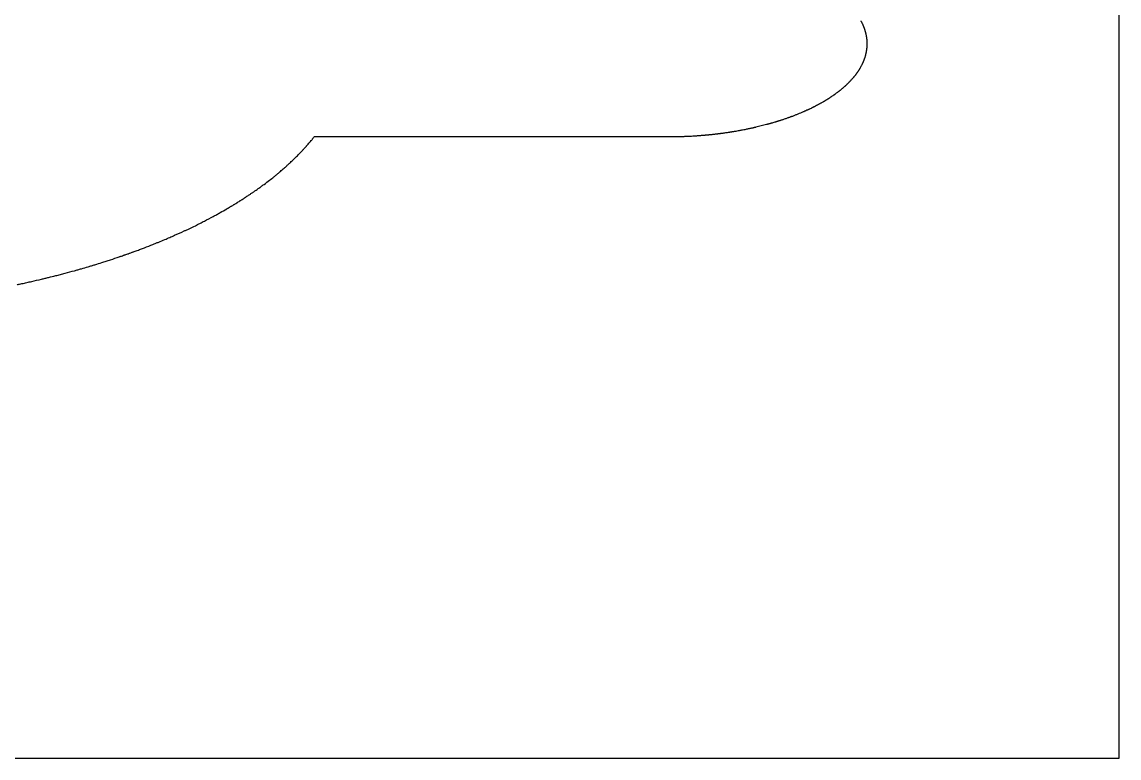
# Model space of a CAD drawing. Header units: millimetres. Extents: x 89860 to 502050, y -351975 to 882300.
# Drawn here: x 362979.054 to 362981.208, y 79708.914 to 79710.36 of the extents above; entities that cross this region are included whole.
import ezdxf

# ---------------------------------------------------------------- set-up
doc = ezdxf.new("R2010")
doc.units = ezdxf.units.MM
doc.header["$LTSCALE"] = 150
doc.layers.add('-----20 General Symbol', color=3, linetype='Continuous')
doc.layers.add('-----29 Cable Schedule', color=1, linetype='Continuous')

# ---------------------------------------------------------------- blocks, each defined once
blk = doc.blocks.new('A$C93139d4c')
at = {"layer": '-----20 General Symbol'}
for points, knots in [([(-30937.5834, -18782.1728), (-30937.5834, -18781.7199), (-30937.5834, -18781.2577), (-30937.5834, -18780.0789), (-30937.5834, -18779.3505), (-30937.5834, -18777.8524), (-30937.5834, -18777.0825), (-30937.5834, -18776.2924)], [0, 0, 0, 0, 0.249802, 0.249802, 0.624772, 0.624772, 1, 1, 1, 1]), ([(-30938.5974, -18779.2759), (-30938.597, -18779.2766), (-30938.5967, -18779.2774), (-30938.5961, -18779.2785), (-30938.5959, -18779.2789), (-30938.5955, -18779.2796), (-30938.5953, -18779.28), (-30938.5951, -18779.2804)], [0, 0, 0, 0, 0.5, 0.5, 0.75, 0.75, 1, 1, 1, 1]), ([(-30938.5951, -18779.2804), (-30938.5947, -18779.2811), (-30938.5944, -18779.2819), (-30938.5934, -18779.2838), (-30938.5929, -18779.2849), (-30938.5918, -18779.2872), (-30938.5913, -18779.2883), (-30938.5908, -18779.2894)], [0, 0, 0, 0, 0.249998, 0.249998, 0.624997, 0.624997, 1, 1, 1, 1]), ([(-30938.5908, -18779.2894), (-30938.5904, -18779.2902), (-30938.5901, -18779.2909), (-30938.5896, -18779.292), (-30938.5894, -18779.2924), (-30938.5891, -18779.2932), (-30938.5889, -18779.2935), (-30938.5888, -18779.2939)], [0, 0, 0, 0, 0.5, 0.5, 0.75, 0.75, 1, 1, 1, 1]), ([(-30938.5888, -18779.2939), (-30938.5885, -18779.2947), (-30938.5882, -18779.2954), (-30938.5877, -18779.2966), (-30938.5875, -18779.2969), (-30938.5872, -18779.2977), (-30938.5871, -18779.2981), (-30938.5869, -18779.2984)], [0, 0, 0, 0, 0.5, 0.5, 0.75, 0.75, 1, 1, 1, 1]), ([(-30938.5869, -18779.2984), (-30938.5866, -18779.2992), (-30938.5863, -18779.2999), (-30938.5859, -18779.3011), (-30938.5857, -18779.3014), (-30938.5854, -18779.3022), (-30938.5853, -18779.3026), (-30938.5852, -18779.3029)], [0, 0, 0, 0, 0.5, 0.5, 0.75, 0.75, 1, 1, 1, 1]), ([(-30938.5852, -18779.3029), (-30938.5849, -18779.3037), (-30938.5846, -18779.3044), (-30938.5842, -18779.3056), (-30938.5841, -18779.306), (-30938.5838, -18779.3067), (-30938.5837, -18779.3071), (-30938.5835, -18779.3075)], [0, 0, 0, 0, 0.5, 0.5, 0.75, 0.75, 1, 1, 1, 1]), ([(-30938.5835, -18779.3075), (-30938.5833, -18779.3082), (-30938.583, -18779.309), (-30938.5824, -18779.3109), (-30938.582, -18779.3121), (-30938.5813, -18779.3144), (-30938.581, -18779.3156), (-30938.5806, -18779.3167)], [0, 0, 0, 0, 0.249995, 0.249995, 0.624993, 0.624993, 1, 1, 1, 1]), ([(-30938.5806, -18779.3167), (-30938.5804, -18779.3175), (-30938.5802, -18779.3183), (-30938.5799, -18779.3195), (-30938.5798, -18779.3199), (-30938.5795, -18779.3207), (-30938.5794, -18779.3211), (-30938.5793, -18779.3215)], [0, 0, 0, 0, 0.5, 0.5, 0.75, 0.75, 1, 1, 1, 1]), ([(-30938.5793, -18779.3215), (-30938.5791, -18779.3223), (-30938.579, -18779.323), (-30938.5787, -18779.3241), (-30938.5786, -18779.3245), (-30938.5784, -18779.3253), (-30938.5783, -18779.3256), (-30938.5782, -18779.326)], [0, 0, 0, 0, 0.5, 0.5, 0.75, 0.75, 1, 1, 1, 1]), ([(-30938.5782, -18779.326), (-30938.578, -18779.3268), (-30938.5779, -18779.3276), (-30938.5774, -18779.3295), (-30938.5772, -18779.3307), (-30938.5767, -18779.333), (-30938.5765, -18779.3341), (-30938.5763, -18779.3353)], [0, 0, 0, 0, 0.249998, 0.249998, 0.624997, 0.624997, 1, 1, 1, 1]), ([(-30938.5763, -18779.3353), (-30938.5761, -18779.3361), (-30938.576, -18779.3369), (-30938.5757, -18779.3389), (-30938.5755, -18779.3401), (-30938.5752, -18779.3425), (-30938.575, -18779.3436), (-30938.5749, -18779.3448)], [0, 0, 0, 0, 0.249998, 0.249998, 0.624997, 0.624997, 1, 1, 1, 1]), ([(-30938.5749, -18779.3448), (-30938.5748, -18779.3456), (-30938.5747, -18779.3463), (-30938.5746, -18779.3475), (-30938.5745, -18779.3478), (-30938.5744, -18779.3486), (-30938.5744, -18779.349), (-30938.5743, -18779.3493)], [0, 0, 0, 0, 0.5, 0.5, 0.75, 0.75, 1, 1, 1, 1]), ([(-30938.5743, -18779.3493), (-30938.5743, -18779.3501), (-30938.5742, -18779.3509), (-30938.5741, -18779.3521), (-30938.5741, -18779.3525), (-30938.574, -18779.3533), (-30938.574, -18779.3537), (-30938.574, -18779.3541)], [0, 0, 0, 0, 0.5, 0.5, 0.75, 0.75, 1, 1, 1, 1]), ([(-30938.574, -18779.3779), (-30938.574, -18779.3787), (-30938.5741, -18779.3795), (-30938.5742, -18779.3807), (-30938.5742, -18779.3811), (-30938.5743, -18779.3819), (-30938.5743, -18779.3823), (-30938.5743, -18779.3827)], [0, 0, 0, 0, 0.5, 0.5, 0.75, 0.75, 1, 1, 1, 1]), ([(-30938.574, -18779.3541), (-30938.5739, -18779.3557), (-30938.5738, -18779.3573), (-30938.5737, -18779.3597), (-30938.5737, -18779.3605), (-30938.5736, -18779.3621), (-30938.5736, -18779.3629), (-30938.5736, -18779.3636)], [0, 0, 0, 0, 0.5, 0.5, 0.75, 0.75, 1, 1, 1, 1]), ([(-30938.5736, -18779.3684), (-30938.5736, -18779.37), (-30938.5737, -18779.3716), (-30938.5738, -18779.374), (-30938.5738, -18779.3748), (-30938.5739, -18779.3764), (-30938.5739, -18779.3772), (-30938.574, -18779.3779)], [0, 0, 0, 0, 0.5, 0.5, 0.75, 0.75, 1, 1, 1, 1]), ([(-30938.5736, -18779.3636), (-30938.5736, -18779.3644), (-30938.5736, -18779.3652), (-30938.5736, -18779.3664), (-30938.5736, -18779.3668), (-30938.5736, -18779.3676), (-30938.5736, -18779.368), (-30938.5736, -18779.3684)], [0, 0, 0, 0, 0.5, 0.5, 0.75, 0.75, 1, 1, 1, 1]), ([(-30938.5835, -18779.4245), (-30938.5838, -18779.4252), (-30938.5841, -18779.426), (-30938.5845, -18779.4271), (-30938.5846, -18779.4275), (-30938.5849, -18779.4282), (-30938.585, -18779.4286), (-30938.5852, -18779.429)], [0, 0, 0, 0, 0.5, 0.5, 0.75, 0.75, 1, 1, 1, 1]), ([(-30938.582, -18779.42), (-30938.5822, -18779.4208), (-30938.5825, -18779.4215), (-30938.5829, -18779.4226), (-30938.583, -18779.423), (-30938.5833, -18779.4238), (-30938.5834, -18779.4241), (-30938.5835, -18779.4245)], [0, 0, 0, 0, 0.5, 0.5, 0.75, 0.75, 1, 1, 1, 1]), ([(-30938.5793, -18779.4108), (-30938.5796, -18779.4115), (-30938.5798, -18779.4123), (-30938.5803, -18779.4142), (-30938.5807, -18779.4154), (-30938.5813, -18779.4177), (-30938.5817, -18779.4188), (-30938.582, -18779.42)], [0, 0, 0, 0, 0.25, 0.25, 0.625, 0.625, 1, 1, 1, 1]), ([(-30938.5772, -18779.4015), (-30938.5775, -18779.403), (-30938.5779, -18779.4046), (-30938.5784, -18779.4069), (-30938.5786, -18779.4077), (-30938.579, -18779.4092), (-30938.5791, -18779.41), (-30938.5793, -18779.4108)], [0, 0, 0, 0, 0.5, 0.5, 0.75, 0.75, 1, 1, 1, 1]), ([(-30938.5763, -18779.3967), (-30938.5764, -18779.3975), (-30938.5766, -18779.3983), (-30938.5768, -18779.3995), (-30938.5769, -18779.3999), (-30938.577, -18779.4007), (-30938.5771, -18779.4011), (-30938.5772, -18779.4015)], [0, 0, 0, 0, 0.5, 0.5, 0.75, 0.75, 1, 1, 1, 1]), ([(-30938.5749, -18779.3875), (-30938.5751, -18779.389), (-30938.5753, -18779.3906), (-30938.5757, -18779.3929), (-30938.5758, -18779.3936), (-30938.576, -18779.3952), (-30938.5762, -18779.396), (-30938.5763, -18779.3967)], [0, 0, 0, 0, 0.5, 0.5, 0.75, 0.75, 1, 1, 1, 1]), ([(-30938.5743, -18779.3827), (-30938.5744, -18779.3835), (-30938.5745, -18779.3843), (-30938.5746, -18779.3855), (-30938.5747, -18779.3859), (-30938.5748, -18779.3867), (-30938.5748, -18779.3871), (-30938.5749, -18779.3875)], [0, 0, 0, 0, 0.5, 0.5, 0.75, 0.75, 1, 1, 1, 1]), ([(-30938.6025, -18779.4649), (-30938.6029, -18779.4656), (-30938.6034, -18779.4663), (-30938.6041, -18779.4674), (-30938.6043, -18779.4677), (-30938.6047, -18779.4684), (-30938.605, -18779.4688), (-30938.6052, -18779.4691)], [0, 0, 0, 0, 0.5, 0.5, 0.75, 0.75, 1, 1, 1, 1]), ([(-30938.5974, -18779.4559), (-30938.5983, -18779.4574), (-30938.5991, -18779.4589), (-30938.6003, -18779.4612), (-30938.6008, -18779.4619), (-30938.6016, -18779.4634), (-30938.602, -18779.4642), (-30938.6025, -18779.4649)], [0, 0, 0, 0, 0.5, 0.5, 0.75, 0.75, 1, 1, 1, 1]), ([(-30938.5929, -18779.4472), (-30938.5933, -18779.448), (-30938.5937, -18779.4487), (-30938.5946, -18779.4505), (-30938.5952, -18779.4516), (-30938.5963, -18779.4538), (-30938.5969, -18779.4548), (-30938.5974, -18779.4559)], [0, 0, 0, 0, 0.25, 0.25, 0.624999, 0.624999, 1, 1, 1, 1]), ([(-30938.5908, -18779.4427), (-30938.5911, -18779.4435), (-30938.5915, -18779.4442), (-30938.592, -18779.4454), (-30938.5922, -18779.4457), (-30938.5925, -18779.4465), (-30938.5927, -18779.4468), (-30938.5929, -18779.4472)], [0, 0, 0, 0, 0.5, 0.5, 0.75, 0.75, 1, 1, 1, 1]), ([(-30938.5888, -18779.4382), (-30938.5891, -18779.439), (-30938.5894, -18779.4397), (-30938.5899, -18779.4409), (-30938.5901, -18779.4412), (-30938.5904, -18779.442), (-30938.5906, -18779.4424), (-30938.5908, -18779.4427)], [0, 0, 0, 0, 0.5, 0.5, 0.75, 0.75, 1, 1, 1, 1]), ([(-30938.5852, -18779.429), (-30938.5858, -18779.4305), (-30938.5864, -18779.4321), (-30938.5873, -18779.4344), (-30938.5876, -18779.4352), (-30938.5882, -18779.4367), (-30938.5885, -18779.4375), (-30938.5888, -18779.4382)], [0, 0, 0, 0, 0.5, 0.5, 0.75, 0.75, 1, 1, 1, 1]), ([(-30938.6381, -18779.5116), (-30938.6387, -18779.5123), (-30938.6394, -18779.5129), (-30938.6403, -18779.5139), (-30938.6407, -18779.5142), (-30938.6413, -18779.5149), (-30938.6416, -18779.5152), (-30938.642, -18779.5156)], [0, 0, 0, 0, 0.5, 0.5, 0.75, 0.75, 1, 1, 1, 1]), ([(-30938.6343, -18779.5074), (-30938.6349, -18779.5081), (-30938.6355, -18779.5088), (-30938.6365, -18779.5099), (-30938.6368, -18779.5102), (-30938.6374, -18779.5109), (-30938.6377, -18779.5113), (-30938.6381, -18779.5116)], [0, 0, 0, 0, 0.5, 0.5, 0.75, 0.75, 1, 1, 1, 1]), ([(-30938.6271, -18779.4992), (-30938.6277, -18779.4999), (-30938.6283, -18779.5006), (-30938.6298, -18779.5023), (-30938.6307, -18779.5033), (-30938.6325, -18779.5053), (-30938.6334, -18779.5064), (-30938.6343, -18779.5074)], [0, 0, 0, 0, 0.249997, 0.249997, 0.624996, 0.624996, 1, 1, 1, 1]), ([(-30938.6236, -18779.495), (-30938.6242, -18779.4957), (-30938.6247, -18779.4964), (-30938.6256, -18779.4975), (-30938.6259, -18779.4978), (-30938.6265, -18779.4985), (-30938.6268, -18779.4989), (-30938.6271, -18779.4992)], [0, 0, 0, 0, 0.5, 0.5, 0.75, 0.75, 1, 1, 1, 1]), ([(-30938.6202, -18779.4908), (-30938.6208, -18779.4915), (-30938.6213, -18779.4922), (-30938.6222, -18779.4932), (-30938.6225, -18779.4936), (-30938.623, -18779.4943), (-30938.6233, -18779.4946), (-30938.6236, -18779.495)], [0, 0, 0, 0, 0.5, 0.5, 0.75, 0.75, 1, 1, 1, 1]), ([(-30938.617, -18779.4866), (-30938.6175, -18779.4873), (-30938.6181, -18779.488), (-30938.6189, -18779.489), (-30938.6192, -18779.4894), (-30938.6197, -18779.4901), (-30938.62, -18779.4904), (-30938.6202, -18779.4908)], [0, 0, 0, 0, 0.5, 0.5, 0.75, 0.75, 1, 1, 1, 1]), ([(-30938.6139, -18779.4821), (-30938.6144, -18779.4828), (-30938.6149, -18779.4836), (-30938.6157, -18779.4847), (-30938.616, -18779.4851), (-30938.6165, -18779.4858), (-30938.6168, -18779.4862), (-30938.617, -18779.4866)], [0, 0, 0, 0, 0.5, 0.5, 0.75, 0.75, 1, 1, 1, 1]), ([(-30938.6108, -18779.4778), (-30938.6114, -18779.4786), (-30938.6119, -18779.4793), (-30938.6126, -18779.4803), (-30938.6129, -18779.4807), (-30938.6134, -18779.4814), (-30938.6136, -18779.4817), (-30938.6139, -18779.4821)], [0, 0, 0, 0, 0.5, 0.5, 0.75, 0.75, 1, 1, 1, 1]), ([(-30938.608, -18779.4736), (-30938.6084, -18779.4743), (-30938.6089, -18779.475), (-30938.6096, -18779.4761), (-30938.6099, -18779.4764), (-30938.6104, -18779.4771), (-30938.6106, -18779.4775), (-30938.6108, -18779.4778)], [0, 0, 0, 0, 0.5, 0.5, 0.75, 0.75, 1, 1, 1, 1]), ([(-30938.6052, -18779.4691), (-30938.6056, -18779.4699), (-30938.6061, -18779.4706), (-30938.6068, -18779.4718), (-30938.607, -18779.4721), (-30938.6075, -18779.4729), (-30938.6077, -18779.4733), (-30938.608, -18779.4736)], [0, 0, 0, 0, 0.5, 0.5, 0.75, 0.75, 1, 1, 1, 1]), ([(-30938.6814, -18779.5514), (-30938.6822, -18779.552), (-30938.683, -18779.5526), (-30938.6843, -18779.5535), (-30938.6847, -18779.5538), (-30938.6855, -18779.5545), (-30938.6859, -18779.5548), (-30938.6863, -18779.5551)], [0, 0, 0, 0, 0.5, 0.5, 0.75, 0.75, 1, 1, 1, 1]), ([(-30938.672, -18779.5435), (-30938.6735, -18779.5448), (-30938.6751, -18779.5461), (-30938.6774, -18779.5481), (-30938.6782, -18779.5488), (-30938.6798, -18779.5501), (-30938.6806, -18779.5507), (-30938.6814, -18779.5514)], [0, 0, 0, 0, 0.5, 0.5, 0.75, 0.75, 1, 1, 1, 1]), ([(-30938.6674, -18779.5398), (-30938.6681, -18779.5404), (-30938.6689, -18779.541), (-30938.67, -18779.542), (-30938.6704, -18779.5423), (-30938.6712, -18779.5429), (-30938.6716, -18779.5432), (-30938.672, -18779.5435)], [0, 0, 0, 0, 0.5, 0.5, 0.75, 0.75, 1, 1, 1, 1]), ([(-30938.6585, -18779.5319), (-30938.66, -18779.5332), (-30938.6614, -18779.5345), (-30938.6636, -18779.5365), (-30938.6644, -18779.5372), (-30938.6659, -18779.5385), (-30938.6666, -18779.5391), (-30938.6674, -18779.5398)], [0, 0, 0, 0, 0.5, 0.5, 0.75, 0.75, 1, 1, 1, 1]), ([(-30938.6542, -18779.5277), (-30938.6549, -18779.5284), (-30938.6556, -18779.5291), (-30938.6567, -18779.5301), (-30938.6571, -18779.5305), (-30938.6578, -18779.5312), (-30938.6581, -18779.5316), (-30938.6585, -18779.5319)], [0, 0, 0, 0, 0.5, 0.5, 0.75, 0.75, 1, 1, 1, 1]), ([(-30938.65, -18779.5237), (-30938.6507, -18779.5244), (-30938.6514, -18779.5251), (-30938.6524, -18779.526), (-30938.6528, -18779.5264), (-30938.6535, -18779.527), (-30938.6538, -18779.5274), (-30938.6542, -18779.5277)], [0, 0, 0, 0, 0.5, 0.5, 0.75, 0.75, 1, 1, 1, 1]), ([(-30938.6459, -18779.5198), (-30938.6466, -18779.5204), (-30938.6473, -18779.5211), (-30938.6483, -18779.5221), (-30938.6486, -18779.5224), (-30938.6493, -18779.5231), (-30938.6497, -18779.5234), (-30938.65, -18779.5237)], [0, 0, 0, 0, 0.5, 0.5, 0.75, 0.75, 1, 1, 1, 1]), ([(-30938.642, -18779.5156), (-30938.6426, -18779.5163), (-30938.6433, -18779.517), (-30938.6443, -18779.518), (-30938.6446, -18779.5184), (-30938.6453, -18779.5191), (-30938.6456, -18779.5194), (-30938.6459, -18779.5198)], [0, 0, 0, 0, 0.5, 0.5, 0.75, 0.75, 1, 1, 1, 1]), ([(-30938.7461, -18779.5951), (-30938.7481, -18779.5962), (-30938.7501, -18779.5974), (-30938.7531, -18779.5991), (-30938.7541, -18779.5996), (-30938.7561, -18779.6008), (-30938.7571, -18779.6013), (-30938.7581, -18779.6019)], [0, 0, 0, 0, 0.5, 0.5, 0.75, 0.75, 1, 1, 1, 1]), ([(-30938.7402, -18779.5916), (-30938.7412, -18779.5922), (-30938.7422, -18779.5928), (-30938.7436, -18779.5936), (-30938.7441, -18779.5939), (-30938.7451, -18779.5945), (-30938.7456, -18779.5948), (-30938.7461, -18779.5951)], [0, 0, 0, 0, 0.5, 0.5, 0.75, 0.75, 1, 1, 1, 1]), ([(-30938.7344, -18779.5882), (-30938.7354, -18779.5888), (-30938.7363, -18779.5894), (-30938.7378, -18779.5902), (-30938.7383, -18779.5905), (-30938.7392, -18779.5911), (-30938.7397, -18779.5914), (-30938.7402, -18779.5916)], [0, 0, 0, 0, 0.5, 0.5, 0.75, 0.75, 1, 1, 1, 1]), ([(-30938.7287, -18779.5845), (-30938.7297, -18779.5852), (-30938.7306, -18779.5858), (-30938.732, -18779.5867), (-30938.7325, -18779.587), (-30938.7335, -18779.5876), (-30938.7339, -18779.5879), (-30938.7344, -18779.5882)], [0, 0, 0, 0, 0.5, 0.5, 0.75, 0.75, 1, 1, 1, 1]), ([(-30938.7231, -18779.5811), (-30938.724, -18779.5817), (-30938.725, -18779.5823), (-30938.7264, -18779.5831), (-30938.7268, -18779.5834), (-30938.7278, -18779.584), (-30938.7282, -18779.5843), (-30938.7287, -18779.5845)], [0, 0, 0, 0, 0.5, 0.5, 0.75, 0.75, 1, 1, 1, 1]), ([(-30938.7176, -18779.5774), (-30938.7185, -18779.5781), (-30938.7194, -18779.5787), (-30938.7208, -18779.5796), (-30938.7213, -18779.5799), (-30938.7222, -18779.5805), (-30938.7226, -18779.5808), (-30938.7231, -18779.5811)], [0, 0, 0, 0, 0.5, 0.5, 0.75, 0.75, 1, 1, 1, 1]), ([(-30938.7068, -18779.5701), (-30938.7085, -18779.5713), (-30938.7103, -18779.5725), (-30938.713, -18779.5744), (-30938.7139, -18779.575), (-30938.7157, -18779.5762), (-30938.7167, -18779.5768), (-30938.7176, -18779.5774)], [0, 0, 0, 0, 0.5, 0.5, 0.75, 0.75, 1, 1, 1, 1]), ([(-30938.7015, -18779.5664), (-30938.7024, -18779.567), (-30938.7032, -18779.5676), (-30938.7046, -18779.5685), (-30938.705, -18779.5689), (-30938.7059, -18779.5695), (-30938.7063, -18779.5698), (-30938.7068, -18779.5701)], [0, 0, 0, 0, 0.5, 0.5, 0.75, 0.75, 1, 1, 1, 1]), ([(-30938.6912, -18779.559), (-30938.6929, -18779.5603), (-30938.6946, -18779.5615), (-30938.6972, -18779.5633), (-30938.6981, -18779.5639), (-30938.6998, -18779.5652), (-30938.7006, -18779.5658), (-30938.7015, -18779.5664)], [0, 0, 0, 0, 0.5, 0.5, 0.75, 0.75, 1, 1, 1, 1]), ([(-30938.6863, -18779.5551), (-30938.6871, -18779.5557), (-30938.688, -18779.5564), (-30938.6892, -18779.5574), (-30938.6896, -18779.5577), (-30938.6904, -18779.5584), (-30938.6908, -18779.5587), (-30938.6912, -18779.559)], [0, 0, 0, 0, 0.5, 0.5, 0.75, 0.75, 1, 1, 1, 1]), ([(-30938.8233, -18779.634), (-30938.8303, -18779.6369), (-30938.8374, -18779.6398), (-30938.8481, -18779.6441), (-30938.8517, -18779.6456), (-30938.8589, -18779.6484), (-30938.8625, -18779.6499), (-30938.8661, -18779.6513)], [0, 0, 0, 0, 0.499965, 0.499965, 0.749979, 0.749979, 1, 1, 1, 1]), ([(-30938.8096, -18779.6277), (-30938.8119, -18779.6287), (-30938.8141, -18779.6298), (-30938.8176, -18779.6313), (-30938.8187, -18779.6319), (-30938.821, -18779.6329), (-30938.8221, -18779.6334), (-30938.8233, -18779.634)], [0, 0, 0, 0, 0.5, 0.5, 0.75, 0.75, 1, 1, 1, 1]), ([(-30938.8029, -18779.6248), (-30938.804, -18779.6252), (-30938.8051, -18779.6257), (-30938.8068, -18779.6264), (-30938.8074, -18779.6267), (-30938.8085, -18779.6272), (-30938.8091, -18779.6274), (-30938.8096, -18779.6277)], [0, 0, 0, 0, 0.5, 0.5, 0.75, 0.75, 1, 1, 1, 1]), ([(-30938.7897, -18779.6185), (-30938.7919, -18779.6195), (-30938.7941, -18779.6206), (-30938.7974, -18779.6221), (-30938.7985, -18779.6227), (-30938.8007, -18779.6237), (-30938.8018, -18779.6242), (-30938.8029, -18779.6248)], [0, 0, 0, 0, 0.5, 0.5, 0.75, 0.75, 1, 1, 1, 1]), ([(-30938.7832, -18779.615), (-30938.7843, -18779.6156), (-30938.7854, -18779.6162), (-30938.787, -18779.617), (-30938.7875, -18779.6173), (-30938.7886, -18779.6179), (-30938.7892, -18779.6182), (-30938.7897, -18779.6185)], [0, 0, 0, 0, 0.5, 0.5, 0.75, 0.75, 1, 1, 1, 1]), ([(-30938.7768, -18779.6119), (-30938.7779, -18779.6124), (-30938.7789, -18779.6129), (-30938.7805, -18779.6137), (-30938.7811, -18779.614), (-30938.7821, -18779.6145), (-30938.7827, -18779.6148), (-30938.7832, -18779.615)], [0, 0, 0, 0, 0.5, 0.5, 0.75, 0.75, 1, 1, 1, 1]), ([(-30938.7705, -18779.6085), (-30938.7716, -18779.609), (-30938.7726, -18779.6096), (-30938.7742, -18779.6105), (-30938.7747, -18779.6107), (-30938.7758, -18779.6113), (-30938.7763, -18779.6116), (-30938.7768, -18779.6119)], [0, 0, 0, 0, 0.5, 0.5, 0.75, 0.75, 1, 1, 1, 1]), ([(-30938.7643, -18779.6053), (-30938.7653, -18779.6058), (-30938.7664, -18779.6064), (-30938.7679, -18779.6072), (-30938.7684, -18779.6074), (-30938.7695, -18779.6079), (-30938.77, -18779.6082), (-30938.7705, -18779.6085)], [0, 0, 0, 0, 0.5, 0.5, 0.75, 0.75, 1, 1, 1, 1]), ([(-30938.7581, -18779.6019), (-30938.7592, -18779.6025), (-30938.7602, -18779.603), (-30938.7617, -18779.6039), (-30938.7622, -18779.6042), (-30938.7633, -18779.6047), (-30938.7638, -18779.605), (-30938.7643, -18779.6053)], [0, 0, 0, 0, 0.5, 0.5, 0.75, 0.75, 1, 1, 1, 1]), ([(-30938.9675, -18779.6838), (-30938.9745, -18779.6856), (-30938.9815, -18779.6873), (-30938.9919, -18779.69), (-30938.9954, -18779.6908), (-30939.0024, -18779.6926), (-30939.0059, -18779.6934), (-30939.0094, -18779.6943)], [0, 0, 0, 0, 0.499989, 0.499989, 0.749992, 0.749992, 1, 1, 1, 1]), ([(-30938.9593, -18779.6815), (-30938.9607, -18779.6818), (-30938.9621, -18779.6822), (-30938.9641, -18779.6828), (-30938.9648, -18779.683), (-30938.9662, -18779.6834), (-30938.9669, -18779.6836), (-30938.9675, -18779.6838)], [0, 0, 0, 0, 0.5, 0.5, 0.75, 0.75, 1, 1, 1, 1]), ([(-30938.9512, -18779.6794), (-30938.9525, -18779.6797), (-30938.9539, -18779.6801), (-30938.9559, -18779.6806), (-30938.9566, -18779.6808), (-30938.958, -18779.6811), (-30938.9587, -18779.6813), (-30938.9593, -18779.6815)], [0, 0, 0, 0, 0.5, 0.5, 0.75, 0.75, 1, 1, 1, 1]), ([(-30938.9351, -18779.6746), (-30938.9378, -18779.6754), (-30938.9405, -18779.6762), (-30938.9445, -18779.6774), (-30938.9458, -18779.6778), (-30938.9485, -18779.6786), (-30938.9498, -18779.679), (-30938.9512, -18779.6794)], [0, 0, 0, 0, 0.5, 0.5, 0.75, 0.75, 1, 1, 1, 1]), ([(-30938.9272, -18779.672), (-30938.9285, -18779.6724), (-30938.9298, -18779.6729), (-30938.9318, -18779.6735), (-30938.9325, -18779.6738), (-30938.9338, -18779.6742), (-30938.9345, -18779.6744), (-30938.9351, -18779.6746)], [0, 0, 0, 0, 0.5, 0.5, 0.75, 0.75, 1, 1, 1, 1]), ([(-30938.9193, -18779.6696), (-30938.9206, -18779.67), (-30938.922, -18779.6704), (-30938.9239, -18779.671), (-30938.9246, -18779.6712), (-30938.9259, -18779.6716), (-30938.9265, -18779.6718), (-30938.9272, -18779.672)], [0, 0, 0, 0, 0.5, 0.5, 0.75, 0.75, 1, 1, 1, 1]), ([(-30938.9115, -18779.667), (-30938.9128, -18779.6675), (-30938.9141, -18779.6679), (-30938.9161, -18779.6686), (-30938.9167, -18779.6688), (-30938.918, -18779.6692), (-30938.9187, -18779.6694), (-30938.9193, -18779.6696)], [0, 0, 0, 0, 0.5, 0.5, 0.75, 0.75, 1, 1, 1, 1]), ([(-30938.9038, -18779.6647), (-30938.9051, -18779.6651), (-30938.9064, -18779.6655), (-30938.9083, -18779.666), (-30938.9089, -18779.6662), (-30938.9102, -18779.6666), (-30938.9109, -18779.6668), (-30938.9115, -18779.667)], [0, 0, 0, 0, 0.5, 0.5, 0.75, 0.75, 1, 1, 1, 1]), ([(-30938.881, -18779.6568), (-30938.8848, -18779.6581), (-30938.8885, -18779.6594), (-30938.8942, -18779.6614), (-30938.8961, -18779.6621), (-30938.8999, -18779.6634), (-30938.9019, -18779.664), (-30938.9038, -18779.6647)], [0, 0, 0, 0, 0.499986, 0.499986, 0.749991, 0.749991, 1, 1, 1, 1]), ([(-30938.8735, -18779.6539), (-30938.8747, -18779.6544), (-30938.876, -18779.6549), (-30938.8779, -18779.6556), (-30938.8785, -18779.6558), (-30938.8797, -18779.6563), (-30938.8803, -18779.6566), (-30938.881, -18779.6568)], [0, 0, 0, 0, 0.5, 0.5, 0.75, 0.75, 1, 1, 1, 1]), ([(-30938.8661, -18779.6513), (-30938.8673, -18779.6517), (-30938.8686, -18779.6522), (-30938.8704, -18779.6528), (-30938.871, -18779.653), (-30938.8723, -18779.6535), (-30938.8729, -18779.6537), (-30938.8735, -18779.6539)], [0, 0, 0, 0, 0.5, 0.5, 0.75, 0.75, 1, 1, 1, 1]), ([(-30939.2094, -18779.726), (-30939.2142, -18779.7264), (-30939.219, -18779.7268), (-30939.2263, -18779.7274), (-30939.2287, -18779.7276), (-30939.2335, -18779.728), (-30939.2359, -18779.7282), (-30939.2383, -18779.7284)], [0, 0, 0, 0, 0.5, 0.5, 0.75, 0.75, 1, 1, 1, 1]), ([(-30939.1998, -18779.7249), (-30939.2014, -18779.7251), (-30939.203, -18779.7253), (-30939.2054, -18779.7256), (-30939.2062, -18779.7256), (-30939.2078, -18779.7258), (-30939.2086, -18779.7259), (-30939.2094, -18779.726)], [0, 0, 0, 0, 0.5, 0.5, 0.75, 0.75, 1, 1, 1, 1]), ([(-30939.1903, -18779.7242), (-30939.1919, -18779.7243), (-30939.1935, -18779.7244), (-30939.1958, -18779.7246), (-30939.1966, -18779.7247), (-30939.1982, -18779.7248), (-30939.199, -18779.7249), (-30939.1998, -18779.7249)], [0, 0, 0, 0, 0.5, 0.5, 0.75, 0.75, 1, 1, 1, 1]), ([(-30939.162, -18779.721), (-30939.1667, -18779.7215), (-30939.1714, -18779.7221), (-30939.1785, -18779.7229), (-30939.1808, -18779.7231), (-30939.1856, -18779.7236), (-30939.1879, -18779.7239), (-30939.1903, -18779.7242)], [0, 0, 0, 0, 0.499999, 0.499999, 0.749999, 0.749999, 1, 1, 1, 1]), ([(-30939.1526, -18779.7197), (-30939.1541, -18779.7199), (-30939.1557, -18779.7201), (-30939.158, -18779.7205), (-30939.1588, -18779.7206), (-30939.1604, -18779.7208), (-30939.1612, -18779.7209), (-30939.162, -18779.721)], [0, 0, 0, 0, 0.5, 0.5, 0.75, 0.75, 1, 1, 1, 1]), ([(-30939.1433, -18779.7187), (-30939.1448, -18779.7188), (-30939.1464, -18779.719), (-30939.1487, -18779.7193), (-30939.1495, -18779.7194), (-30939.151, -18779.7195), (-30939.1518, -18779.7196), (-30939.1526, -18779.7197)], [0, 0, 0, 0, 0.5, 0.5, 0.75, 0.75, 1, 1, 1, 1]), ([(-30939.1156, -18779.7147), (-30939.1202, -18779.7154), (-30939.1248, -18779.7161), (-30939.1317, -18779.717), (-30939.1341, -18779.7174), (-30939.1387, -18779.718), (-30939.141, -18779.7183), (-30939.1433, -18779.7187)], [0, 0, 0, 0, 0.499999, 0.499999, 0.749999, 0.749999, 1, 1, 1, 1]), ([(-30939.1064, -18779.7132), (-30939.108, -18779.7134), (-30939.1095, -18779.7137), (-30939.1118, -18779.7141), (-30939.1126, -18779.7142), (-30939.1141, -18779.7145), (-30939.1148, -18779.7146), (-30939.1156, -18779.7147)], [0, 0, 0, 0, 0.5, 0.5, 0.75, 0.75, 1, 1, 1, 1]), ([(-30939.0974, -18779.7119), (-30939.0989, -18779.7121), (-30939.1004, -18779.7123), (-30939.1027, -18779.7126), (-30939.1034, -18779.7127), (-30939.1049, -18779.7129), (-30939.1057, -18779.7131), (-30939.1064, -18779.7132)], [0, 0, 0, 0, 0.5, 0.5, 0.75, 0.75, 1, 1, 1, 1]), ([(-30939.0793, -18779.7087), (-30939.0824, -18779.7092), (-30939.0854, -18779.7098), (-30939.0899, -18779.7105), (-30939.0914, -18779.7108), (-30939.0944, -18779.7113), (-30939.0959, -18779.7116), (-30939.0974, -18779.7119)], [0, 0, 0, 0, 0.5, 0.5, 0.75, 0.75, 1, 1, 1, 1]), ([(-30939.0705, -18779.7069), (-30939.0719, -18779.7072), (-30939.0734, -18779.7075), (-30939.0756, -18779.7079), (-30939.0764, -18779.7081), (-30939.0779, -18779.7084), (-30939.0786, -18779.7086), (-30939.0793, -18779.7087)], [0, 0, 0, 0, 0.5, 0.5, 0.75, 0.75, 1, 1, 1, 1]), ([(-30939.0527, -18779.7037), (-30939.0557, -18779.7043), (-30939.0586, -18779.7048), (-30939.0631, -18779.7056), (-30939.0646, -18779.7058), (-30939.0675, -18779.7064), (-30939.069, -18779.7066), (-30939.0705, -18779.7069)], [0, 0, 0, 0, 0.5, 0.5, 0.75, 0.75, 1, 1, 1, 1]), ([(-30939.0266, -18779.6982), (-30939.0309, -18779.6991), (-30939.0353, -18779.7001), (-30939.0418, -18779.7014), (-30939.044, -18779.7019), (-30939.0484, -18779.7028), (-30939.0506, -18779.7033), (-30939.0527, -18779.7037)], [0, 0, 0, 0, 0.499999, 0.499999, 0.749999, 0.749999, 1, 1, 1, 1]), ([(-30939.018, -18779.6961), (-30939.0194, -18779.6965), (-30939.0208, -18779.6968), (-30939.023, -18779.6974), (-30939.0237, -18779.6975), (-30939.0251, -18779.6979), (-30939.0258, -18779.6981), (-30939.0266, -18779.6982)], [0, 0, 0, 0, 0.5, 0.5, 0.75, 0.75, 1, 1, 1, 1]), ([(-30939.0094, -18779.6943), (-30939.0108, -18779.6946), (-30939.0123, -18779.6949), (-30939.0144, -18779.6954), (-30939.0151, -18779.6955), (-30939.0165, -18779.6958), (-30939.0172, -18779.696), (-30939.018, -18779.6961)], [0, 0, 0, 0, 0.5, 0.5, 0.75, 0.75, 1, 1, 1, 1]), ([(-30940.7928, -18779.788), (-30940.7913, -18779.7865), (-30940.7899, -18779.7849), (-30940.7871, -18779.7819), (-30940.7857, -18779.7804), (-30940.7815, -18779.7758), (-30940.7787, -18779.7727), (-30940.776, -18779.7697)], [0, 0, 0, 0, 0.25, 0.25, 0.5, 0.5, 1, 1, 1, 1]), ([(-30940.776, -18779.7697), (-30940.7753, -18779.7689), (-30940.7746, -18779.7682), (-30940.7733, -18779.7666), (-30940.7726, -18779.7659), (-30940.7706, -18779.7636), (-30940.7692, -18779.7621), (-30940.7679, -18779.7605)], [0, 0, 0, 0, 0.25, 0.25, 0.5, 0.5, 1, 1, 1, 1]), ([(-30940.7679, -18779.7605), (-30940.7659, -18779.7582), (-30940.764, -18779.7559), (-30940.7601, -18779.7512), (-30940.7581, -18779.7489), (-30940.7548, -18779.7451), (-30940.7535, -18779.7435), (-30940.7522, -18779.742)], [0, 0, 0, 0, 0.375, 0.375, 0.75, 0.75, 1, 1, 1, 1]), ([(-30940.7522, -18779.742), (-30940.7516, -18779.7412), (-30940.7509, -18779.7404), (-30940.7497, -18779.7388), (-30940.749, -18779.738), (-30940.7471, -18779.7357), (-30940.7459, -18779.7341), (-30940.7446, -18779.7325)], [0, 0, 0, 0, 0.25, 0.25, 0.5, 0.5, 1, 1, 1, 1]), ([(-30939.3572, -18779.7325), (-30939.4728, -18779.7325), (-30939.5885, -18779.7325), (-30939.8197, -18779.7325), (-30939.9353, -18779.7325), (-30940.2821, -18779.7325), (-30940.5134, -18779.7325), (-30940.7446, -18779.7325)], [0, 0, 0, 0, 0.25, 0.25, 0.5, 0.5, 1, 1, 1, 1]), ([(-30939.3371, -18779.7325), (-30939.3388, -18779.7325), (-30939.3404, -18779.7325), (-30939.3438, -18779.7325), (-30939.3455, -18779.7325), (-30939.3505, -18779.7325), (-30939.3539, -18779.7325), (-30939.3572, -18779.7325)], [0, 0, 0, 0, 0.25, 0.25, 0.5, 0.5, 1, 1, 1, 1]), ([(-30939.2972, -18779.7315), (-30939.3038, -18779.7317), (-30939.3105, -18779.7318), (-30939.3205, -18779.7321), (-30939.3238, -18779.7322), (-30939.3304, -18779.7324), (-30939.3338, -18779.7325), (-30939.3371, -18779.7325)], [0, 0, 0, 0, 0.5, 0.5, 0.75, 0.75, 1, 1, 1, 1]), ([(-30939.2873, -18779.731), (-30939.2889, -18779.7311), (-30939.2906, -18779.7311), (-30939.2931, -18779.7313), (-30939.2939, -18779.7313), (-30939.2955, -18779.7314), (-30939.2964, -18779.7314), (-30939.2972, -18779.7315)], [0, 0, 0, 0, 0.5, 0.5, 0.75, 0.75, 1, 1, 1, 1]), ([(-30939.2774, -18779.7307), (-30939.2791, -18779.7308), (-30939.2807, -18779.7308), (-30939.284, -18779.7309), (-30939.2856, -18779.7309), (-30939.2873, -18779.731)], [0, 0, 0, 0, 0.5, 0.5, 1, 1, 1, 1]), ([(-30939.2578, -18779.7297), (-30939.2611, -18779.7298), (-30939.2643, -18779.73), (-30939.2693, -18779.7303), (-30939.2709, -18779.7304), (-30939.2742, -18779.7305), (-30939.2758, -18779.7306), (-30939.2774, -18779.7307)], [0, 0, 0, 0, 0.5, 0.5, 0.75, 0.75, 1, 1, 1, 1]), ([(-30939.2481, -18779.7289), (-30939.2497, -18779.729), (-30939.2513, -18779.7291), (-30939.2537, -18779.7293), (-30939.2546, -18779.7294), (-30939.2562, -18779.7295), (-30939.257, -18779.7296), (-30939.2578, -18779.7297)], [0, 0, 0, 0, 0.5, 0.5, 0.75, 0.75, 1, 1, 1, 1]), ([(-30939.2383, -18779.7284), (-30939.24, -18779.7284), (-30939.2416, -18779.7285), (-30939.244, -18779.7287), (-30939.2448, -18779.7287), (-30939.2464, -18779.7288), (-30939.2473, -18779.7288), (-30939.2481, -18779.7289)], [0, 0, 0, 0, 0.5, 0.5, 0.75, 0.75, 1, 1, 1, 1]), ([(-30940.8379, -18779.8326), (-30940.8355, -18779.8304), (-30940.8332, -18779.8282), (-30940.8285, -18779.8238), (-30940.8262, -18779.8216), (-30940.8193, -18779.8149), (-30940.8148, -18779.8105), (-30940.8102, -18779.806)], [0, 0, 0, 0, 0.250007, 0.250007, 0.500012, 0.500012, 1, 1, 1, 1]), ([(-30940.8102, -18779.806), (-30940.8081, -18779.8038), (-30940.8059, -18779.8015), (-30940.8015, -18779.797), (-30940.7994, -18779.7947), (-30940.7957, -18779.791), (-30940.7942, -18779.7895), (-30940.7928, -18779.788)], [0, 0, 0, 0, 0.375001, 0.375001, 0.750001, 0.750001, 1, 1, 1, 1]), ([(-30940.8772, -18779.8679), (-30940.8747, -18779.8657), (-30940.8722, -18779.8635), (-30940.8672, -18779.8591), (-30940.8647, -18779.8569), (-30940.8605, -18779.8533), (-30940.8588, -18779.8518), (-30940.8572, -18779.8504)], [0, 0, 0, 0, 0.375006, 0.375006, 0.750005, 0.750005, 1, 1, 1, 1]), ([(-30940.8572, -18779.8504), (-30940.8555, -18779.8489), (-30940.8539, -18779.8474), (-30940.8507, -18779.8445), (-30940.8491, -18779.843), (-30940.8442, -18779.8386), (-30940.841, -18779.8356), (-30940.8379, -18779.8326)], [0, 0, 0, 0, 0.25, 0.25, 0.5, 0.5, 1, 1, 1, 1]), ([(-30940.9192, -18779.902), (-30940.9166, -18779.8999), (-30940.9139, -18779.8978), (-30940.9086, -18779.8935), (-30940.9059, -18779.8914), (-30940.9014, -18779.8879), (-30940.8996, -18779.8865), (-30940.8978, -18779.8851)], [0, 0, 0, 0, 0.375002, 0.375002, 0.750002, 0.750002, 1, 1, 1, 1]), ([(-30940.8978, -18779.8851), (-30940.8961, -18779.8836), (-30940.8944, -18779.8822), (-30940.8909, -18779.8793), (-30940.8892, -18779.8779), (-30940.884, -18779.8736), (-30940.8806, -18779.8707), (-30940.8772, -18779.8679)], [0, 0, 0, 0, 0.25, 0.25, 0.5, 0.5, 1, 1, 1, 1]), ([(-30940.9992, -18779.9595), (-30940.9962, -18779.9575), (-30940.9932, -18779.9555), (-30940.9873, -18779.9514), (-30940.9844, -18779.9494), (-30940.9756, -18779.9434), (-30940.9697, -18779.9393), (-30940.9639, -18779.9353)], [0, 0, 0, 0, 0.250006, 0.250006, 0.500011, 0.500011, 1, 1, 1, 1]), ([(-30940.9639, -18779.9353), (-30940.9601, -18779.9325), (-30940.9563, -18779.9298), (-30940.9488, -18779.9243), (-30940.9451, -18779.9215), (-30940.9338, -18779.9132), (-30940.9265, -18779.9076), (-30940.9192, -18779.902)], [0, 0, 0, 0, 0.25001, 0.25001, 0.500019, 0.500019, 1, 1, 1, 1]), ([(-30941.0485, -18779.9914), (-30941.0474, -18779.9908), (-30941.0464, -18779.9901), (-30941.0443, -18779.9887), (-30941.0432, -18779.9881), (-30941.0401, -18779.9861), (-30941.038, -18779.9847), (-30941.0359, -18779.9834)], [0, 0, 0, 0, 0.25, 0.25, 0.5, 0.5, 1, 1, 1, 1]), ([(-30941.0359, -18779.9834), (-30941.0349, -18779.9827), (-30941.0338, -18779.9821), (-30941.0318, -18779.9808), (-30941.0307, -18779.9801), (-30941.0276, -18779.9782), (-30941.0256, -18779.9769), (-30941.0235, -18779.9756)], [0, 0, 0, 0, 0.25, 0.25, 0.5, 0.5, 1, 1, 1, 1]), ([(-30941.0235, -18779.9756), (-30941.0215, -18779.9742), (-30941.0194, -18779.9729), (-30941.0154, -18779.9702), (-30941.0133, -18779.9689), (-30941.0072, -18779.9649), (-30941.0032, -18779.9622), (-30940.9992, -18779.9595)], [0, 0, 0, 0, 0.25, 0.25, 0.5, 0.5, 1, 1, 1, 1]), ([(-30941.1406, -18780.0446), (-30941.1361, -18780.0421), (-30941.1316, -18780.0396), (-30941.1226, -18780.0347), (-30941.1181, -18780.0321), (-30941.1047, -18780.0246), (-30941.0959, -18780.0196), (-30941.087, -18780.0145)], [0, 0, 0, 0, 0.250009, 0.250009, 0.500018, 0.500018, 1, 1, 1, 1]), ([(-30941.087, -18780.0145), (-30941.086, -18780.0139), (-30941.0849, -18780.0132), (-30941.0827, -18780.0119), (-30941.0816, -18780.0113), (-30941.0784, -18780.0093), (-30941.0762, -18780.008), (-30941.074, -18780.0067)], [0, 0, 0, 0, 0.25, 0.25, 0.5, 0.5, 1, 1, 1, 1]), ([(-30941.074, -18780.0067), (-30941.073, -18780.0061), (-30941.0719, -18780.0055), (-30941.0697, -18780.0042), (-30941.0687, -18780.0036), (-30941.0654, -18780.0017), (-30941.0633, -18780.0005), (-30941.0611, -18779.9992)], [0, 0, 0, 0, 0.25, 0.25, 0.5, 0.5, 1, 1, 1, 1]), ([(-30941.0611, -18779.9992), (-30941.0601, -18779.9986), (-30941.059, -18779.9979), (-30941.0569, -18779.9966), (-30941.0558, -18779.996), (-30941.0527, -18779.994), (-30941.0506, -18779.9927), (-30941.0485, -18779.9914)], [0, 0, 0, 0, 0.25, 0.25, 0.5, 0.5, 1, 1, 1, 1]), ([(-30941.211, -18780.0809), (-30941.205, -18780.0779), (-30941.1991, -18780.0749), (-30941.1873, -18780.0689), (-30941.1814, -18780.0659), (-30941.1638, -18780.0568), (-30941.1522, -18780.0507), (-30941.1406, -18780.0446)], [0, 0, 0, 0, 0.250024, 0.250024, 0.500035, 0.500035, 1, 1, 1, 1]), ([(-30941.3309, -18780.1355), (-30941.3245, -18780.1327), (-30941.3181, -18780.1299), (-30941.3053, -18780.1243), (-30941.299, -18780.1216), (-30941.28, -18780.1131), (-30941.2674, -18780.1075), (-30941.2549, -18780.1018)], [0, 0, 0, 0, 0.250019, 0.250019, 0.500026, 0.500026, 1, 1, 1, 1]), ([(-30941.2549, -18780.1018), (-30941.2512, -18780.1001), (-30941.2475, -18780.0984), (-30941.2402, -18780.0949), (-30941.2365, -18780.0931), (-30941.2255, -18780.0879), (-30941.2182, -18780.0844), (-30941.211, -18780.0809)], [0, 0, 0, 0, 0.250005, 0.250005, 0.500009, 0.500009, 1, 1, 1, 1]), ([(-30941.443, -18780.1796), (-30941.4376, -18780.1776), (-30941.4321, -18780.1755), (-30941.4213, -18780.1714), (-30941.4159, -18780.1694), (-30941.3996, -18780.1632), (-30941.3889, -18780.159), (-30941.3782, -18780.1548)], [0, 0, 0, 0, 0.250004, 0.250004, 0.500007, 0.500007, 1, 1, 1, 1]), ([(-30941.3782, -18780.1548), (-30941.3742, -18780.1532), (-30941.3702, -18780.1516), (-30941.3623, -18780.1484), (-30941.3584, -18780.1468), (-30941.3466, -18780.142), (-30941.3388, -18780.1387), (-30941.3309, -18780.1355)], [0, 0, 0, 0, 0.250006, 0.250006, 0.500009, 0.500009, 1, 1, 1, 1]), ([(-30941.5099, -18780.2034), (-30941.5085, -18780.2029), (-30941.5071, -18780.2024), (-30941.5042, -18780.2014), (-30941.5028, -18780.2009), (-30941.4986, -18780.1994), (-30941.4958, -18780.1984), (-30941.493, -18780.1974)], [0, 0, 0, 0, 0.25, 0.25, 0.5, 0.5, 1, 1, 1, 1]), ([(-30941.493, -18780.1974), (-30941.4916, -18780.197), (-30941.4902, -18780.1965), (-30941.4874, -18780.1955), (-30941.486, -18780.1951), (-30941.4818, -18780.1936), (-30941.479, -18780.1927), (-30941.4762, -18780.1918)], [0, 0, 0, 0, 0.25, 0.25, 0.5, 0.5, 1, 1, 1, 1]), ([(-30941.4762, -18780.1918), (-30941.4748, -18780.1912), (-30941.4734, -18780.1907), (-30941.4706, -18780.1897), (-30941.4692, -18780.1892), (-30941.4651, -18780.1876), (-30941.4623, -18780.1866), (-30941.4595, -18780.1856)], [0, 0, 0, 0, 0.25, 0.25, 0.5, 0.5, 1, 1, 1, 1]), ([(-30941.4595, -18780.1856), (-30941.4581, -18780.1851), (-30941.4568, -18780.1846), (-30941.454, -18780.1836), (-30941.4526, -18780.1831), (-30941.4485, -18780.1816), (-30941.4458, -18780.1806), (-30941.443, -18780.1796)], [0, 0, 0, 0, 0.25, 0.25, 0.5, 0.5, 1, 1, 1, 1]), ([(-30941.6856, -18780.2577), (-30941.6811, -18780.2564), (-30941.6766, -18780.2552), (-30941.6676, -18780.2526), (-30941.6631, -18780.2513), (-30941.6496, -18780.2475), (-30941.6406, -18780.2449), (-30941.6316, -18780.2423)], [0, 0, 0, 0, 0.250002, 0.250002, 0.500004, 0.500004, 1, 1, 1, 1]), ([(-30941.6316, -18780.2423), (-30941.6272, -18780.2409), (-30941.6228, -18780.2396), (-30941.614, -18780.2369), (-30941.6095, -18780.2355), (-30941.5963, -18780.2315), (-30941.5875, -18780.2288), (-30941.5787, -18780.226)], [0, 0, 0, 0, 0.250003, 0.250003, 0.500004, 0.500004, 1, 1, 1, 1]), ([(-30941.5787, -18780.226), (-30941.573, -18780.2242), (-30941.5672, -18780.2223), (-30941.5557, -18780.2185), (-30941.55, -18780.2166), (-30941.5327, -18780.211), (-30941.5213, -18780.2072), (-30941.5099, -18780.2034)], [0, 0, 0, 0, 0.250002, 0.250002, 0.500004, 0.500004, 1, 1, 1, 1]), ([(-30941.8154, -18780.2912), (-30941.8107, -18780.29), (-30941.806, -18780.2889), (-30941.7966, -18780.2866), (-30941.7919, -18780.2854), (-30941.7779, -18780.2819), (-30941.7685, -18780.2796), (-30941.7591, -18780.2773)], [0, 0, 0, 0, 0.250002, 0.250002, 0.500003, 0.500003, 1, 1, 1, 1]), ([(-30941.7591, -18780.2773), (-30941.753, -18780.2757), (-30941.7468, -18780.274), (-30941.7346, -18780.2708), (-30941.7284, -18780.2692), (-30941.7101, -18780.2643), (-30941.6978, -18780.261), (-30941.6856, -18780.2577)], [0, 0, 0, 0, 0.250002, 0.250002, 0.500003, 0.500003, 1, 1, 1, 1]), ([(-30941.9113, -18780.3128), (-30941.9097, -18780.3124), (-30941.9081, -18780.3121), (-30941.9049, -18780.3114), (-30941.9033, -18780.3111), (-30941.8984, -18780.31), (-30941.8952, -18780.3093), (-30941.892, -18780.3087)], [0, 0, 0, 0, 0.25, 0.25, 0.5, 0.5, 1, 1, 1, 1]), ([(-30941.892, -18780.3087), (-30941.8856, -18780.3072), (-30941.8792, -18780.3058), (-30941.8664, -18780.3029), (-30941.86, -18780.3014), (-30941.8409, -18780.297), (-30941.8282, -18780.2941), (-30941.8154, -18780.2912)], [0, 0, 0, 0, 0.250002, 0.250002, 0.500003, 0.500003, 1, 1, 1, 1]), ([(-30949.6274, -18782.1728), (-30948.6238, -18782.1728), (-30947.6201, -18782.1728), (-30945.6127, -18782.1728), (-30944.6091, -18782.1728), (-30941.5981, -18782.1728), (-30939.5907, -18782.1728), (-30937.5834, -18782.1728)], [0, 0, 0, 0, 0.25, 0.25, 0.5, 0.5, 1, 1, 1, 1])]:
    blk.add_open_spline(points, degree=3, knots=knots, dxfattribs=at)

msp = doc.modelspace()

# ---------------------------------------------------------------- block references
at = {"layer": '-----29 Cable Schedule', "xscale": 0.5, "yscale": 0.5, "zscale": 0.5}
msp.add_blockref('A$C93139d4c', (378450, 89100), dxfattribs=at)

doc.saveas('drawing.dxf')
